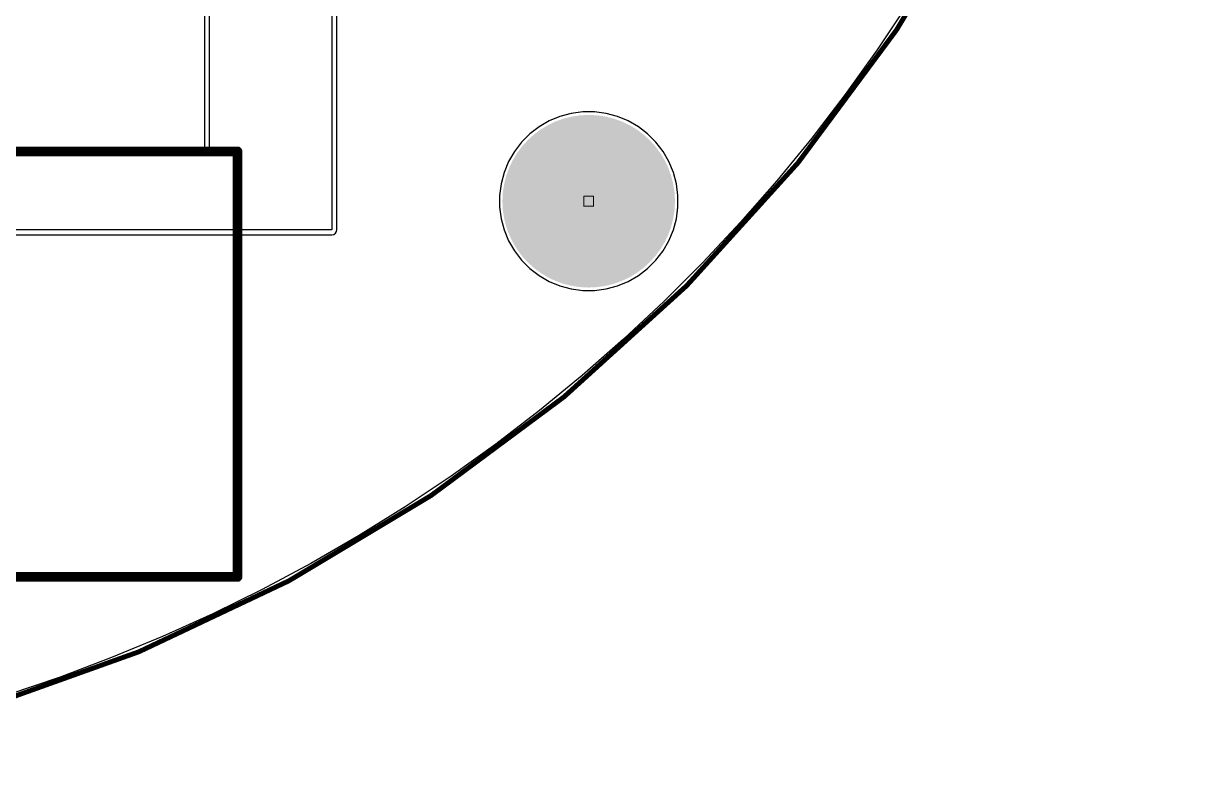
# Model space of a CAD drawing. Header units: inches. Extents: x -89 to 427, y -87 to 99.
# Drawn here: x 27.4 to 87.4, y -87.4 to -48.2 of the extents above; entities that cross this region are included whole.
import ezdxf

# ---------------------------------------------------------------- set-up
doc = ezdxf.new("R2010")
doc.units = ezdxf.units.IN
for name, color, linetype in [('Board_Outline', 56, 'Continuous'), ('Bottom Layer', 5, 'Continuous'), ('Bottom Solder', 6, 'Continuous'), ('Drill Drawing', 1, 'Continuous'), ('Multi-Layer', 9, 'Continuous'), ('Pad Holes', 156, 'Continuous'), ('Top Layer', 1, 'Continuous'), ('Top Overlay', 2, 'Continuous'), ('Top Solder', 216, 'Continuous')]:
    doc.layers.add(name, color=color, linetype=linetype)

msp = doc.modelspace()

# ---------------------------------------------------------------- hatches: boundary and pattern name
at = {"layer": 'Bottom Layer'}
h = msp.add_hatch(color=5, dxfattribs=at)
edge = h.paths.add_edge_path()
edge.add_arc((56.667, -57.379), 4.36, 0, 360)
at = {"layer": 'Bottom Solder'}
h = msp.add_hatch(color=6, dxfattribs=at)
edge = h.paths.add_edge_path()
edge.add_arc((56.667, -57.379), 4.462, 0, 360)
at = {"layer": 'Multi-Layer'}
h = msp.add_hatch(color=9, dxfattribs=at)
edge = h.paths.add_edge_path()
edge.add_arc((56.667, -57.379), 4.36, 0, 360)
at = {"layer": 'Pad Holes'}
h = msp.add_hatch(color=7, dxfattribs=at)
edge = h.paths.add_edge_path()
edge.add_arc((56.667, -57.379), 2.5, 0, 360)
at = {"layer": 'Top Layer'}
h = msp.add_hatch(color=1, dxfattribs=at)
edge = h.paths.add_edge_path()
edge.add_arc((56.667, -57.379), 4.36, 0, 360)
at = {"layer": 'Top Solder'}
h = msp.add_hatch(color=216, dxfattribs=at)
edge = h.paths.add_edge_path()
edge.add_arc((56.667, -57.379), 4.462, 0, 360)

# ---------------------------------------------------------------- linework, layer by layer
at = {"layer": 'Board_Outline'}
msp.add_lwpolyline([(87.312, 0, 0.254, 0.254, 1), (-87.312, 0, 0.254, 0.254, 1)], format="xyseb", close=True, dxfattribs=at)
at = {"layer": 'Bottom Layer'}
for p, q in [((73.174, -47.18), (71.591, -49.549)), ((71.591, -49.549), (69.931, -51.865)), ((69.931, -51.865), (68.197, -54.125)), ((56.365, -52.765), (55.765, -52.844)), ((56.97, -52.765), (56.365, -52.765)), ((57.569, -52.844), (56.97, -52.765)), ((54.622, -53.232), (54.098, -53.534)), ((55.181, -53), (54.622, -53.232)), ((55.765, -52.844), (55.181, -53)), ((58.154, -53), (57.569, -52.844)), ((58.712, -53.232), (58.154, -53)), ((59.236, -53.534), (58.712, -53.232)), ((53.619, -53.902), (53.191, -54.33)), ((54.098, -53.534), (53.619, -53.902)), ((59.716, -53.902), (59.236, -53.534)), ((60.144, -54.33), (59.716, -53.902)), ((53.191, -54.33), (52.823, -54.81)), ((60.512, -54.81), (60.144, -54.33)), ((68.197, -54.125), (66.39, -56.327)), ((52.823, -54.81), (52.52, -55.334)), ((60.814, -55.334), (60.512, -54.81)), ((52.52, -55.334), (52.289, -55.892)), ((61.046, -55.892), (60.814, -55.334)), ((52.289, -55.892), (52.132, -56.477)), ((61.202, -56.477), (61.046, -55.892)), ((66.39, -56.327), (64.511, -58.469)), ((52.132, -56.477), (52.053, -57.076)), ((61.281, -57.076), (61.202, -56.477)), ((52.053, -57.076), (52.053, -57.681)), ((61.281, -57.681), (61.281, -57.076)), ((52.053, -57.681), (52.132, -58.281)), ((61.202, -58.281), (61.281, -57.681)), ((52.132, -58.281), (52.289, -58.865)), ((61.046, -58.865), (61.202, -58.281)), ((64.511, -58.469), (62.563, -60.549)), ((52.289, -58.865), (52.52, -59.424)), ((60.814, -59.424), (61.046, -58.865)), ((52.52, -59.424), (52.823, -59.948)), ((52.823, -59.948), (53.191, -60.427)), ((60.144, -60.427), (60.512, -59.948)), ((60.512, -59.948), (60.814, -59.424)), ((53.191, -60.427), (53.619, -60.855)), ((59.716, -60.855), (60.144, -60.427)), ((62.563, -60.549), (60.549, -62.563)), ((53.619, -60.855), (54.098, -61.223)), ((59.236, -61.223), (59.716, -60.855)), ((54.098, -61.223), (54.622, -61.526)), ((54.622, -61.526), (55.181, -61.757)), ((55.181, -61.757), (55.765, -61.914)), ((57.569, -61.914), (58.154, -61.757)), ((58.154, -61.757), (58.712, -61.526)), ((58.712, -61.526), (59.236, -61.223)), ((55.765, -61.914), (56.365, -61.993)), ((56.365, -61.993), (56.97, -61.993)), ((56.97, -61.993), (57.569, -61.914)), ((60.549, -62.563), (58.469, -64.511)), ((58.469, -64.511), (56.327, -66.39)), ((56.327, -66.39), (54.125, -68.197)), ((54.125, -68.197), (51.865, -69.931)), ((51.865, -69.931), (49.549, -71.591)), ((49.549, -71.591), (47.18, -73.174)), ((47.18, -73.174), (44.76, -74.678)), ((44.76, -74.678), (42.293, -76.103)), ((42.293, -76.103), (39.78, -77.446)), ((39.78, -77.446), (37.225, -78.706)), ((37.225, -78.706), (34.63, -79.882)), ((34.63, -79.882), (31.998, -80.972)), ((31.998, -80.972), (29.331, -81.976)), ((29.331, -81.976), (26.634, -82.892))]:
    msp.add_line(p, q, dxfattribs=at)
at = {"layer": 'Drill Drawing'}
for points in [[(56.413, -57.125, 0.0508, 0.0508, 0), (56.921, -57.125, 0.0508, 0.0508, 0)], [(56.413, -57.633, 0.0508, 0.0508, 0), (56.413, -57.125, 0.0508, 0.0508, 0)], [(56.413, -57.633, 0.0508, 0.0508, 0), (56.921, -57.633, 0.0508, 0.0508, 0)], [(56.921, -57.633, 0.0508, 0.0508, 0), (56.921, -57.125, 0.0508, 0.0508, 0)]]:
    msp.add_lwpolyline(points, format="xyseb", dxfattribs=at)
for points in [[(56.401, -57.125, 0.0254, 0.0254, 1), (56.426, -57.125, 0.0254, 0.0254, 1)], [(56.401, -57.125, 0.0254, 0.0254, 1), (56.426, -57.125, 0.0254, 0.0254, 1)], [(56.401, -57.633, 0.0254, 0.0254, 1), (56.426, -57.633, 0.0254, 0.0254, 1)], [(56.401, -57.633, 0.0254, 0.0254, 1), (56.426, -57.633, 0.0254, 0.0254, 1)], [(56.909, -57.125, 0.0254, 0.0254, 1), (56.934, -57.125, 0.0254, 0.0254, 1)], [(56.909, -57.125, 0.0254, 0.0254, 1), (56.934, -57.125, 0.0254, 0.0254, 1)], [(56.909, -57.633, 0.0254, 0.0254, 1), (56.934, -57.633, 0.0254, 0.0254, 1)], [(56.909, -57.633, 0.0254, 0.0254, 1), (56.934, -57.633, 0.0254, 0.0254, 1)]]:
    msp.add_lwpolyline(points, format="xyseb", close=True, dxfattribs=at)
at = {"layer": 'Top Layer'}
for p, q in [((37.059, -54.966), (37.059, 48.793)), ((43.383, 48.489), (43.383, -58.852)), ((43.642, -58.852), (43.642, 48.489)), ((36.8, -2.816), (36.8, -54.707)), ((73.174, -47.18), (71.591, -49.549)), ((71.591, -49.549), (69.931, -51.865)), ((69.931, -51.865), (68.197, -54.125)), ((56.365, -52.765), (55.765, -52.844)), ((56.97, -52.765), (56.365, -52.765)), ((57.569, -52.844), (56.97, -52.765)), ((54.622, -53.232), (54.098, -53.534)), ((55.181, -53), (54.622, -53.232)), ((55.765, -52.844), (55.181, -53)), ((58.154, -53), (57.569, -52.844)), ((58.712, -53.232), (58.154, -53)), ((59.236, -53.534), (58.712, -53.232)), ((53.619, -53.902), (53.191, -54.33)), ((54.098, -53.534), (53.619, -53.902)), ((59.716, -53.902), (59.236, -53.534)), ((60.144, -54.33), (59.716, -53.902)), ((53.191, -54.33), (52.823, -54.81)), ((60.512, -54.81), (60.144, -54.33)), ((68.197, -54.125), (66.39, -56.327)), ((-20.041, -54.966), (37.059, -54.966)), ((36.8, -54.707), (-17.47, -54.707)), ((52.823, -54.81), (52.52, -55.334)), ((60.814, -55.334), (60.512, -54.81)), ((52.52, -55.334), (52.289, -55.892)), ((61.046, -55.892), (60.814, -55.334)), ((52.289, -55.892), (52.132, -56.477)), ((61.202, -56.477), (61.046, -55.892)), ((66.39, -56.327), (64.511, -58.469)), ((52.132, -56.477), (52.053, -57.076)), ((61.281, -57.076), (61.202, -56.477)), ((52.053, -57.076), (52.053, -57.681)), ((61.281, -57.681), (61.281, -57.076)), ((52.053, -57.681), (52.132, -58.281)), ((61.202, -58.281), (61.281, -57.681)), ((52.132, -58.281), (52.289, -58.865)), ((61.046, -58.865), (61.202, -58.281)), ((64.511, -58.469), (62.563, -60.549)), ((43.383, -58.852), (-20.041, -58.852)), ((-20.041, -59.111), (43.383, -59.111)), ((43.383, -59.111), (43.482, -59.091)), ((43.482, -59.091), (43.566, -59.035)), ((43.566, -59.035), (43.622, -58.951)), ((43.622, -58.951), (43.642, -58.852)), ((52.289, -58.865), (52.52, -59.424)), ((60.814, -59.424), (61.046, -58.865)), ((52.52, -59.424), (52.823, -59.948)), ((52.823, -59.948), (53.191, -60.427)), ((60.144, -60.427), (60.512, -59.948)), ((60.512, -59.948), (60.814, -59.424)), ((53.191, -60.427), (53.619, -60.855)), ((59.716, -60.855), (60.144, -60.427)), ((62.563, -60.549), (60.549, -62.563)), ((53.619, -60.855), (54.098, -61.223)), ((59.236, -61.223), (59.716, -60.855)), ((54.098, -61.223), (54.622, -61.526)), ((54.622, -61.526), (55.181, -61.757)), ((55.181, -61.757), (55.765, -61.914)), ((57.569, -61.914), (58.154, -61.757)), ((58.154, -61.757), (58.712, -61.526)), ((58.712, -61.526), (59.236, -61.223)), ((55.765, -61.914), (56.365, -61.993)), ((56.365, -61.993), (56.97, -61.993)), ((56.97, -61.993), (57.569, -61.914)), ((60.549, -62.563), (58.469, -64.511)), ((58.469, -64.511), (56.327, -66.39)), ((56.327, -66.39), (54.125, -68.197)), ((54.125, -68.197), (51.865, -69.931)), ((51.865, -69.931), (49.549, -71.591)), ((49.549, -71.591), (47.18, -73.174)), ((47.18, -73.174), (44.76, -74.678)), ((44.76, -74.678), (42.293, -76.103)), ((42.293, -76.103), (39.78, -77.446)), ((39.78, -77.446), (37.225, -78.706)), ((37.225, -78.706), (34.63, -79.882)), ((34.63, -79.882), (31.998, -80.972)), ((31.998, -80.972), (29.331, -81.976)), ((29.331, -81.976), (26.634, -82.892))]:
    msp.add_line(p, q, dxfattribs=at)
at = {"layer": 'Top Overlay'}
for points in [[(-38.493, -54.802, 0.5, 0.5, 0), (38.507, -54.802, 0.5, 0.5, 0)], [(38.507, -76.802, 0.5, 0.5, 0), (38.507, -54.802, 0.5, 0.5, 0)], [(-38.493, -76.802, 0.5, 0.5, 0), (38.507, -76.802, 0.5, 0.5, 0)]]:
    msp.add_lwpolyline(points, format="xyseb", dxfattribs=at)
for points in [[(38.382, -54.802, 0.25, 0.25, 1), (38.632, -54.802, 0.25, 0.25, 1)], [(38.382, -54.802, 0.25, 0.25, 1), (38.632, -54.802, 0.25, 0.25, 1)], [(38.382, -76.802, 0.25, 0.25, 1), (38.632, -76.802, 0.25, 0.25, 1)], [(38.382, -76.802, 0.25, 0.25, 1), (38.632, -76.802, 0.25, 0.25, 1)]]:
    msp.add_lwpolyline(points, format="xyseb", close=True, dxfattribs=at)

doc.saveas('drawing.dxf')
